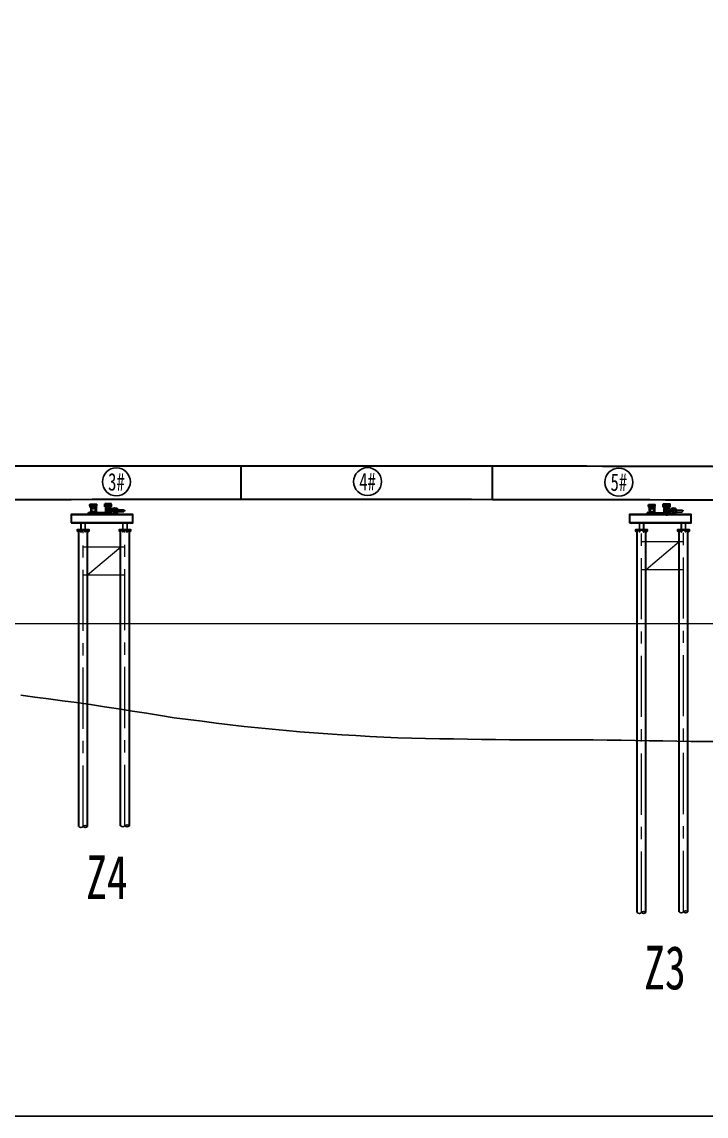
# Model space of a CAD drawing. Extents: x 1767995 to 4174245, y 542814 to 862564.
# Drawn here: x 2403004 to 2452014, y 542814 to 621153 of the extents above; entities that cross this region are included whole.
import ezdxf
from ezdxf.enums import TextEntityAlignment as Align
from ezdxf.lldxf.tags import DXFTag

# ---------------------------------------------------------------- set-up
doc = ezdxf.new("R2010")
doc.units = 0
doc.header["$LTSCALE"] = 3500
for name, pattern in [('ACAD_ISO02W100', [15, 12, -3]), ('CENTER', [2, 1.25, -0.25, 0.25, -0.25]), ('CENTER8', [6.35, 3.96875, -0.79375, 0.79375, -0.79375]), ('CENTERX2', [101.6, 63.5, -12.7, 12.7, -12.7]), ('DASHED', [0.75, 0.5, -0.25]), ('LINEL4', [12.5, 7.5, -2, 1, -2])]:
    doc.linetypes.add(name, pattern=pattern)
doc.layers.get('Defpoints').update_dxf_attribs({"color": 8})
for name, color, linetype, lineweight in [('0 尺寸线', 4, 'Continuous', 18), ('1 BZ 标注', 2, 'Continuous', 13), ('1粗实线', 1, 'Continuous', 30), ('3中心线', 6, 'CENTER', 18), ('5文本', 7, 'Continuous', 15), ('AM_0', 7, 'Continuous', 50), ('中心线', 2, 'CENTER', 15), ('尺寸标注', 3, 'Continuous', 18), ('文字', 7, 'Continuous', 15), ('标注', 3, 'Continuous', 18), ('桥 构造粗实', 1, 'Continuous', 30)]:
    doc.layers.add(name, color=color, linetype=linetype, lineweight=lineweight)
for name, color, linetype in [('M_Prof', 2, 'Continuous'), ('卡特粗实线', 7, 'Continuous'), ('纵_地面线', 30, 'Continuous')]:
    doc.layers.add(name, color=color, linetype=linetype)
doc.styles.add('图内文字', font='仿宋_GB2312.TTF', dxfattribs={"width": 0.7})
tags = doc.linetypes.add('DASHDOT0', pattern=[1, 0.4, -0.3, 0, -0.3]).pattern_tags.tags
tags[10:11] = [DXFTag(74, 4), DXFTag(75, 0), DXFTag(340, '0'), DXFTag(46, 0.0), DXFTag(50, 0.0), DXFTag(44, 0.0), DXFTag(45, 0.0)]
tags[8:9] = [DXFTag(74, 4), DXFTag(75, 0), DXFTag(340, '0'), DXFTag(46, 0.0), DXFTag(50, 0.0), DXFTag(44, 0.0), DXFTag(45, 0.0)]
tags[6:7] = [DXFTag(74, 4), DXFTag(75, 0), DXFTag(340, '0'), DXFTag(46, 0.0), DXFTag(50, 0.0), DXFTag(44, 0.0), DXFTag(45, 0.0)]
tags[4:5] = [DXFTag(74, 4), DXFTag(75, 0), DXFTag(340, '0'), DXFTag(46, 0.0), DXFTag(50, 0.0), DXFTag(44, 0.0), DXFTag(45, 0.0)]

# ---------------------------------------------------------------- blocks, each defined once
blk = doc.blocks.new('SW_CENTERMARKSYMBOL_15')
at = {"color": 0, "linetype": 'Continuous', "lineweight": 0}
for p, q in [((-1, 0), (-1.21374, 0)), ((0, 0), (-0.5, 0)), ((0, 1), (0, 1.21374)), ((0, 0), (0, 0.5)), ((0, 0), (0, -0.5)), ((0, 0), (0.5, 0)), ((1, 0), (1.21374, 0)), ((0, -1), (0, -1.21374))]:
    blk.add_line(p, q, dxfattribs=at)
blk = doc.blocks.new('1234569')
at = {"layer": '尺寸标注', "color": 7, "linetype": 'CENTER8'}
for p, q in [((-196111, -679551), (-196090, -679551)), ((-196100, -679562), (-196100, -679541)), ((-196100, -679595), (-196100, -679566))]:
    blk.add_line(p, q, dxfattribs=at)
at = {"layer": '尺寸标注', "color": 7}
for points in [[(-196106, -679565), (-196106, -679565, 0.414214), (-196108, -679567), (-196108, -679575)], [(-196093, -679575), (-196093, -679567, 0.414214), (-196095, -679565), (-196095, -679565)]]:
    blk.add_lwpolyline(points, format="xyb", dxfattribs=at)
blk.add_lwpolyline([(-196095, -679575), (-196095, -679600), (-196100, -679603), (-196105, -679600), (-196105, -679575)], dxfattribs=at)
for radius in [15, 10.4]:
    blk.add_circle((-196100, -679551), radius, dxfattribs=at)
blk = doc.blocks.new('456')
at = {"layer": '尺寸标注', "color": 1, "linetype": 'DASHDOT0'}
for p, q in [((-216147, -678337), (-216154, -678337)), ((-216150, -678340), (-216150, -678333))]:
    blk.add_line(p, q, dxfattribs=at)
at = {"layer": '尺寸标注', "color": 1}
blk.add_circle((-216150, -678337), 3.5, dxfattribs=at)
blk = doc.blocks.new('321321')
at = {"layer": '尺寸标注', "color": 1, "linetype": 'DASHDOT0'}
for p, q in [((-216211, -682364), (-216218, -682364)), ((-216214, -682367), (-216214, -682360)), ((-215991, -682364), (-215998, -682364)), ((-215994, -682367), (-215994, -682360)), ((-215771, -682364), (-215778, -682364)), ((-215774, -682367), (-215774, -682360)), ((-215551, -682364), (-215558, -682364)), ((-215554, -682367), (-215554, -682360)), ((-215331, -682364), (-215338, -682364)), ((-215334, -682367), (-215334, -682360))]:
    blk.add_line(p, q, dxfattribs=at)
at = {"layer": '尺寸标注', "color": 1}
for points in [[(-216212, -682367), (-216210, -682364), (-216212, -682360), (-216216, -682361), (-216218, -682364), (-216216, -682367)], [(-215992, -682367), (-215990, -682364), (-215992, -682360), (-215996, -682361), (-215998, -682364), (-215996, -682367)], [(-215772, -682367), (-215770, -682364), (-215772, -682360), (-215776, -682361), (-215778, -682364), (-215776, -682367)], [(-215552, -682367), (-215550, -682364), (-215552, -682360), (-215556, -682361), (-215558, -682364), (-215556, -682367)], [(-215332, -682367), (-215330, -682364), (-215332, -682360), (-215336, -682361), (-215338, -682364), (-215336, -682367)]]:
    blk.add_lwpolyline(points, close=True, dxfattribs=at)
at = {"layer": '尺寸标注', "color": 4}
for centre, radius in [((-216214, -682364), 6), ((-216214, -682364), 5), ((-215994, -682364), 6), ((-215774, -682364), 6), ((-215554, -682364), 6), ((-215334, -682364), 6)]:
    blk.add_circle(centre, radius, dxfattribs=at)
at = {"layer": '尺寸标注', "color": 1}
for centre in [(-216214, -682364), (-215994, -682364), (-215774, -682364), (-215554, -682364), (-215334, -682364)]:
    blk.add_circle(centre, 5, dxfattribs=at)
at = {"layer": '尺寸标注', "color": 251}
for centre in [(-216214, -682364), (-215994, -682364), (-215774, -682364), (-215554, -682364), (-215334, -682364)]:
    blk.add_circle(centre, 3, dxfattribs=at)
blk = doc.blocks.new('0123')
at = {"layer": '尺寸标注', "color": 0}
for p, q in [((-197674, -679484), (-197674, -679478)), ((-197671, -679484), (-197671, -679509)), ((-197670, -679484), (-197670, -679478)), ((-197662, -679478), (-197662, -679484)), ((-197661, -679484), (-197661, -679509))]:
    blk.add_line(p, q, dxfattribs=at)
at = {"layer": '尺寸标注', "color": 0, "linetype": 'DASHDOT0'}
blk.add_line((-197666, -679473), (-197666, -679513), dxfattribs=at)
at = {"layer": '尺寸标注', "color": 0}
for points in [[(-197658, -679478), (-197674, -679478, 0.414214), (-197675, -679479), (-197675, -679484)], [(-197657, -679484), (-197657, -679479, 0.414214), (-197658, -679478), (-197658, -679484)]]:
    blk.add_lwpolyline(points, format="xyb", dxfattribs=at)
blk.add_lwpolyline([(-197671, -679509), (-197661, -679509), (-197666, -679513)], close=True, dxfattribs=at)
blk = doc.blocks.new('23322')
at = {"layer": '尺寸标注', "color": 0}
for p, q in [((39013, 49007), (39030, 49014)), ((39085, 48934), (39092, 48951)), ((39188, 48934), (39181, 48950)), ((39261, 49109), (39244, 49102)), ((39261, 49006), (39244, 49013))]:
    blk.add_line(p, q, dxfattribs=at)
for centre, radius in [((39021, 49010), 9), ((39022, 49106), 9), ((39137, 49058), 90), ((39137, 49058), 90), ((39089, 49173), 9), ((39089, 48942), 9), ((39184, 48942), 9), ((39185, 49173), 9), ((39252, 49010), 9), ((39253, 49105), 9)]:
    blk.add_circle(centre, radius, dxfattribs=at)
blk.add_arc((39137, 49058), 150, 296.46128, 243.53872, dxfattribs=at)
blk = doc.blocks.new('ewqwe')
h = blk.add_hatch()
h.set_pattern_fill('ANSI37', color=5, scale=4)
h.set_pattern_definition([(45, (60193.746, -5943.269), (-8.98025612, 8.98025612), []), (135, (60193.746, -5943.269), (-8.98025612, -8.98025612), [])])
h.paths.add_polyline_path([(965601, 492388), (966080, 492388), (966080, 492408), (965601, 492408)])
at = {"color": 2, "lineweight": 30}
for p, q in [((965601, 492388), (966081, 492388)), ((965601, 492208), (965601, 492378)), ((965601, 492208), (966081, 492208)), ((965601, 492188), (966081, 492188)), ((965651, 492148), (965671, 492148)), ((965706, 492208), (965706, 492368)), ((965726, 492208), (965726, 492368)), ((965831, 492208), (965831, 492368)), ((965851, 492208), (965851, 492368)), ((965956, 492208), (965956, 492368)), ((965976, 492208), (965976, 492368)), ((966011, 492148), (966031, 492148)), ((966081, 492208), (966081, 492378)), ((966081, 492188), (966081, 492208))]:
    blk.add_line(p, q, dxfattribs=at)
at = {"color": 2}
for p, q in [((965601, 492368), (965601, 492388)), ((965601, 492188), (965601, 492208))]:
    blk.add_line(p, q, dxfattribs=at)
at = {"color": 2, "lineweight": 30}
blk.add_lwpolyline([(965601, 492368), (966081, 492368), (966081, 492388)], dxfattribs=at)
at = {"layer": '0 尺寸线'}
blk.add_lwpolyline([(965601, 492388), (966081, 492388), (966081, 492408), (965601, 492408)], close=True, dxfattribs=at)
at = {"layer": '1 BZ 标注'}
for p, q in [((965651, 492148), (965671, 492148)), ((966011, 492148), (966031, 492148))]:
    blk.add_line(p, q, dxfattribs=at)
at = {"layer": '中心线', "linetype": 'CENTERX2'}
for p, q in [((965651, 492188), (965651, 492148)), ((965651, 492188), (965651, 492148)), ((965671, 492188), (965671, 492148)), ((965671, 492188), (965671, 492148)), ((965671, 492148), (966011, 492148)), ((965671, 492148), (966011, 492148)), ((966011, 492188), (966011, 492148)), ((966011, 492188), (966011, 492148)), ((966031, 492188), (966031, 492148)), ((966031, 492188), (966031, 492148))]:
    blk.add_line(p, q, dxfattribs=at)
at = {"layer": '卡特粗实线'}
blk.add_line((965976, 492208), (965996, 492208), dxfattribs=at)
blk = doc.blocks.new('A$C159A2C35')
h = blk.add_hatch()
h.set_pattern_fill('ANSI37', color=5, scale=4)
h.set_pattern_definition([(45, (-904848.285, -497628.079), (-8.98025612, 8.98025612), []), (135, (-904848.285, -497628.079), (-8.98025612, -8.98025612), [])])
h.paths.add_polyline_path([(449, 703), (928, 703), (928, 723), (449, 723)])
at = {"layer": '尺寸标注', "linetype": 'ACAD_ISO02W100', "lineweight": 30, "ltscale": 3}
h = blk.add_hatch(dxfattribs=at)
h.set_pattern_fill('ANSI32', color=3, scale=50)
h.set_pattern_definition([(45, (-39514.227, -48795.501), (-13.258252, 13.258252), []), (45, (-39505.388, -48795.501), (-13.258252, 13.258252), [])])
h.paths.add_polyline_path([(-578, 68), (-578, 48), (-175, 48), (-175, 68)])
at = {"color": 5, "linetype": 'Continuous', "lineweight": 0}
for p, q in [((-771, 352), (-1493, 352)), ((-771, 172), (-1493, 172)), ((-878, 375), (-879, 375)), ((-873, 369), (-873, 365)), ((-870, 369), (-873, 369)), ((-873, 365), (-873, 352)), ((-870, 365), (-870, 369)), ((-870, 365), (-870, 352)), ((-864, 375), (-865, 375)), ((-771, 394), (-811, 394)), ((-771, 386), (-811, 386)), ((-771, 378), (-811, 378)), ((-771, 126), (-811, 126)), ((-771, 118), (-811, 118)), ((-771, 110), (-811, 110))]:
    blk.add_line(p, q, dxfattribs=at)
at = {"color": 7, "linetype": 'Continuous'}
for p, q in [((-1026, 45), (-588, 45)), ((-923, 45), (-952, 45)), ((-667, 45), (-724, 45)), ((-588, 45), (-576, 45)), ((-118, 45), (-576, 45)), ((684, 131), (688, 131)), ((686, 418), (690, 418))]:
    blk.add_line(p, q, dxfattribs=at)
at = {"color": 6, "linetype": 'Continuous'}
blk.add_line((-578, 424), (-175, 424), dxfattribs=at)
at = {"color": 5, "linetype": 'Continuous'}
for p, q in [((-546, 98), (-546, 424)), ((-207, 424), (-207, 98))]:
    blk.add_line(p, q, dxfattribs=at)
at = {"color": 2, "lineweight": 30}
for p, q in [((448, 603), (448, 723)), ((448, 703), (928, 703)), ((448, 603), (928, 603)), ((448, 583), (928, 583)), ((473, 533), (473, 583)), ((473, 533), (483, 533)), ((473, 533), (522, 433)), ((483, 533), (483, 583)), ((483, 533), (532, 433)), ((522, 433), (563, 433)), ((553, 603), (553, 683)), ((563, 433), (563, 583)), ((573, 603), (573, 683)), ((678, 603), (678, 683)), ((698, 603), (698, 683)), ((803, 603), (803, 683)), ((814, 433), (814, 583)), ((814, 433), (856, 433)), ((823, 603), (823, 683)), ((894, 533), (846, 433)), ((904, 533), (856, 433)), ((894, 533), (894, 583)), ((904, 533), (904, 583)), ((928, 603), (928, 703))]:
    blk.add_line(p, q, dxfattribs=at)
at = {"color": 2}
for p, q in [((448, 683), (448, 703)), ((448, 583), (448, 603))]:
    blk.add_line(p, q, dxfattribs=at)
at = {"color": 5, "linetype": 'DASHED'}
for p, q in [((553, 433), (553, 583)), ((824, 433), (824, 583))]:
    blk.add_line(p, q, dxfattribs=at)
at = {"color": 5, "linetype": 'Continuous', "lineweight": 0}
for points in [[(-879, 375), (-879, 380), (-879, 382)], [(-864, 382), (-864, 382), (-864, 382), (-866, 382), (-867, 382), (-870, 382), (-872, 382), (-875, 382), (-877, 382), (-878, 382), (-879, 382), (-879, 382)], [(-864, 382), (-864, 380), (-864, 375)]]:
    blk.add_lwpolyline(points, dxfattribs=at)
blk.add_lwpolyline([(-811, 95), (-811, 410, -0.414214), (-809, 412), (-773, 412, -0.414214), (-771, 410), (-771, 95, -0.414214), (-773, 93), (-809, 93, -0.414214)], format="xyb", close=True, dxfattribs=at)
for points in [[(-603, 287), (-751, 287, -0.414214), (-753, 289), (-753, 310, 0.414214), (-755, 312), (-771, 312)], [(-771, 212), (-755, 212, 0.414214), (-753, 214), (-753, 235, -0.414214), (-751, 237), (-603, 237, 0.414214), (-598, 242), (-598, 282, 0.414214), (-603, 287)]]:
    blk.add_lwpolyline(points, format="xyb", dxfattribs=at)
at = {"color": 2, "lineweight": 30}
blk.add_lwpolyline([(448, 683), (928, 683)], dxfattribs=at)
at = {"color": 7, "linetype": 'Continuous'}
for centre, radius in [((686, 131), 8.26), ((686, 131), 7.14), ((688, 418), 8.26), ((688, 418), 7.14), ((686, 131), 2), ((688, 418), 2)]:
    blk.add_circle(centre, radius, dxfattribs=at)
at = {"color": 5, "linetype": 'Continuous', "lineweight": 0}
for points, knots in [([(-873, 369), (-875, 369), (-876, 370), (-878, 371), (-878, 371)], [0, 0, 0, 0, 0.993902, 1, 1, 1, 1]), ([(-865, 371), (-866, 371), (-867, 370), (-869, 369), (-870, 369)], [0, 0, 0, 0, 0.587839, 1, 1, 1, 1])]:
    blk.add_open_spline(points, degree=3, knots=knots, dxfattribs=at)
at = {"color": 7, "linetype": 'Continuous'}
for points in [[(680, 125), (680, 126), (678, 127), (678, 130), (678, 133), (679, 136), (681, 138), (683, 139), (686, 140), (689, 139), (692, 138), (694, 135), (695, 133), (695, 130), (694, 127), (692, 125), (690, 123), (687, 122), (684, 122), (682, 123), (681, 125), (680, 125)], [(682, 412), (682, 413), (680, 414), (680, 417), (680, 420), (681, 423), (683, 425), (685, 426), (688, 427), (691, 426), (694, 425), (696, 423), (697, 420), (697, 417), (696, 414), (694, 412), (692, 410), (689, 409), (686, 410), (684, 411), (683, 412), (682, 412)]]:
    blk.add_open_spline(points, degree=3, knots=[0, 0, 0, 0, 0.053715, 0.10743, 0.161125, 0.214803, 0.268509, 0.322226, 0.375879, 0.429453, 0.483028, 0.536683, 0.5904, 0.644106, 0.697784, 0.751479, 0.805199, 0.858879, 0.912473, 0.966037, 1, 1, 1, 1], dxfattribs=at)
at = {"layer": '0 尺寸线'}
blk.add_lwpolyline([(449, 703), (928, 703), (928, 723), (449, 723)], close=True, dxfattribs=at)
at = {"layer": '1 BZ 标注'}
for p, q in [((-1493, 352), (-1493, 172)), ((928, 703), (928, 683)), ((928, 603), (928, 583))]:
    blk.add_line(p, q, dxfattribs=at)
at = {"layer": 'AM_0', "color": 7, "lineweight": 30}
for p, q in [((-1010, 453), (-1010, 45)), ((-841, 453), (-1010, 453)), ((-990, 453), (-990, 45)), ((-877, 45), (-877, 0)), ((-841, 45), (-841, 453)), ((-811, 453), (-841, 453)), ((-811, 45), (-811, 453)), ((-761, 453), (-811, 453)), ((1006, 45), (1006, 135)), ((1026, 45), (1026, 135))]:
    blk.add_line(p, q, dxfattribs=at)
for points in [[(-1026, 45), (1026, 45), (1026, 0), (-1026, 0)], [(386, 65), (986, 65), (986, 45), (386, 45)]]:
    blk.add_lwpolyline(points, close=True, dxfattribs=at)
blk.add_lwpolyline([(1026, 135), (-511, 135, -0.414214), (-661, 285), (-661, 353, 0.414491), (-761, 453)], format="xyb", dxfattribs=at)
blk.add_lwpolyline([(-678, 45), (-678, 48), (-576, 48), (346, 48), (346, 45)], dxfattribs=at)
at = {"layer": '中心线', "linetype": 'CENTERX2'}
blk.add_line((688, 610), (688, 363), dxfattribs=at)
at = {"layer": '卡特粗实线'}
blk.add_line((823, 603), (843, 603), dxfattribs=at)
at = {"layer": '尺寸标注', "color": 253, "linetype": 'LINEL4'}
for p, q in [((-1611, 262), (-207, 262)), ((-377, -88), (-377, 571)), ((-377, 571), (-377, -88)), ((-377, -22), (-377, 522)), ((-326, 386), (-333, 369)), ((546, 440), (546, 65)), ((546, 121), (826, 121)), ((596, 205), (596, 143)), ((776, 205), (776, 143)), ((827, 440), (826, 65))]:
    blk.add_line(p, q, dxfattribs=at)
at = {"layer": '尺寸标注', "color": 4}
for p, q in [((-811, 402), (-811, 343)), ((-811, 388), (-811, 45)), ((-811, 93), (-811, 153)), ((-811, 45), (1026, 45)), ((-227, 98), (-527, 98)), ((-522, 48), (-522, 48)), ((-514, 48), (-514, 48)), ((-444, 128), (-310, 128)), ((-385, 45), (-385, 45)), ((-381, 45), (-381, 45)), ((-373, 45), (-373, 45)), ((-369, 45), (-369, 45)), ((-244, 68), (-244, 68)), ((-228, 68), (-228, 68)), ((346, 45), (346, 135)), ((366, 45), (366, 135)), ((506, 65), (686, 65)), ((686, 143), (586, 125)), ((686, 65), (866, 65))]:
    blk.add_line(p, q, dxfattribs=at)
at = {"layer": '尺寸标注', "color": 8, "linetype": 'ACAD_ISO02W100'}
for p, q in [((-661, 272), (-811, 272)), ((-661, 252), (-811, 252))]:
    blk.add_line(p, q, dxfattribs=at)
at = {"layer": '尺寸标注', "color": 6}
blk.add_line((947, 45), (-811, 45), dxfattribs=at)
at = {"layer": '尺寸标注', "color": 6, "lineweight": 30}
for p, q in [((-708, 291), (-708, 327)), ((-708, 291), (-708, 327)), ((-708, 197), (-708, 233)), ((-708, 197), (-708, 233)), ((-706, 329), (-578, 329)), ((-706, 289), (-578, 289)), ((-706, 235), (-578, 235)), ((-706, 195), (-578, 195)), ((-175, 63), (-175, 58))]:
    blk.add_line(p, q, dxfattribs=at)
at = {"layer": '尺寸标注', "color": 4, "linetype": 'ACAD_ISO02W100'}
for p, q in [((-673, 289), (-673, 329)), ((-673, 287), (-673, 237)), ((-673, 237), (-673, 287)), ((-673, 195), (-673, 235)), ((-648, 289), (-648, 329)), ((-648, 237), (-648, 287)), ((-648, 195), (-648, 235)), ((-623, 289), (-623, 329)), ((-623, 287), (-623, 237)), ((-623, 237), (-623, 287)), ((-623, 195), (-623, 235))]:
    blk.add_line(p, q, dxfattribs=at)
at = {"layer": '尺寸标注', "color": 1, "linetype": 'CENTER8'}
blk.add_line((-633, 109), (327, 109), dxfattribs=at)
at = {"layer": '尺寸标注', "color": 2}
blk.add_line((-578, 87), (-578, 424), dxfattribs=at)
at = {"layer": '尺寸标注', "color": 6, "linetype": 'ACAD_ISO02W100', "lineweight": 30, "ltscale": 3}
for p, q in [((-578, 98), (-175, 98)), ((-578, 68), (-175, 68))]:
    blk.add_line(p, q, dxfattribs=at)
at = {"layer": '尺寸标注', "color": 8}
for p, q in [((-526, 53), (-522, 57)), ((-526, 53), (-526, 48)), ((-522, 88), (-518, 90)), ((-522, 68), (-522, 88)), ((-522, 68), (-522, 57)), ((-518, 90), (-514, 88)), ((-514, 88), (-514, 68)), ((-514, 68), (-514, 57)), ((-514, 57), (-510, 53)), ((-510, 53), (-510, 48)), ((-385, 53), (-381, 57)), ((-385, 53), (-385, 48)), ((-381, 88), (-377, 90)), ((-381, 68), (-381, 88)), ((-381, 68), (-381, 57)), ((-377, 90), (-373, 88)), ((-373, 88), (-373, 68)), ((-373, 68), (-373, 57)), ((-373, 57), (-369, 53)), ((-369, 53), (-369, 48)), ((-244, 53), (-240, 57)), ((-244, 53), (-244, 48)), ((-240, 88), (-236, 90)), ((-240, 68), (-240, 88)), ((-240, 68), (-240, 57)), ((-240, 57), (-240, 57)), ((-236, 90), (-232, 88)), ((-232, 88), (-232, 68)), ((-232, 68), (-232, 57)), ((-232, 57), (-228, 53)), ((-228, 53), (-228, 48)), ((423, 73), (449, 73)), ((423, 65), (423, 73)), ((449, 65), (423, 65)), ((426, 17), (426, 65)), ((426, 17), (436, 13)), ((427, 27), (427, 73)), ((427, 17), (427, 45)), ((443, 25), (429, 25)), ((436, 13), (446, 17)), ((445, 27), (445, 73)), ((446, 17), (446, 65)), ((446, 17), (446, 45)), ((449, 73), (449, 65)), ((515, 100), (522, 103)), ((515, 100), (515, 55)), ((522, 103), (522, 55)), ((522, 103), (529, 100)), ((529, 100), (529, 55)), ((538, 540), (538, 443)), ((538, 443), (553, 438)), ((546, 205), (826, 205)), ((553, 438), (553, 423)), ((553, 423), (820, 423)), ((563, 125), (586, 125)), ((586, 125), (686, 143)), ((686, 143), (786, 125)), ((786, 125), (810, 125)), ((834, 443), (820, 438)), ((820, 423), (820, 438)), ((834, 443), (834, 540)), ((850, 103), (843, 100)), ((843, 100), (843, 55)), ((843, 95), (843, 55)), ((850, 103), (850, 55)), ((857, 100), (850, 103)), ((850, 100), (850, 55)), ((857, 100), (857, 55)), ((857, 95), (857, 55)), ((924, 73), (948, 73)), ((924, 65), (924, 73)), ((948, 65), (924, 65)), ((926, 16), (926, 65)), ((926, 16), (936, 13)), ((927, 26), (927, 73)), ((927, 16), (927, 45)), ((943, 24), (929, 24)), ((936, 13), (946, 16)), ((945, 26), (945, 73)), ((946, 16), (946, 65)), ((946, 16), (946, 45)), ((948, 73), (948, 65))]:
    blk.add_line(p, q, dxfattribs=at)
at = {"layer": '尺寸标注', "color": 8, "linetype": 'DASHDOT0'}
for p, q in [((-518, 68), (-518, 90)), ((-377, 68), (-377, 90)), ((-236, 68), (-236, 90))]:
    blk.add_line(p, q, dxfattribs=at)
at = {"layer": '尺寸标注', "color": 1}
blk.add_line((-501, 314), (-484, 307), dxfattribs=at)
at = {"layer": '尺寸标注', "color": 4, "linetype": 'ACAD_ISO02W100', "lineweight": 30, "ltscale": 3}
for p, q in [((-392, 127), (-392, 515)), ((-362, 127), (-362, 515))]:
    blk.add_line(p, q, dxfattribs=at)
at = {"layer": '尺寸标注', "color": 0}
blk.add_line((324, 45), (924, 45), dxfattribs=at)
at = {"layer": '尺寸标注', "color": 8, "linetype": 'CENTER8'}
for p, q in [((436, 25), (436, 73)), ((936, 24), (936, 73))]:
    blk.add_line(p, q, dxfattribs=at)
at = {"layer": '尺寸标注', "color": 1, "lineweight": 30}
for p, q in [((497, 540), (497, 65)), ((497, 540), (875, 540)), ((502, 545), (870, 545)), ((538, 581), (538, 564)), ((539, 563), (838, 563)), ((539, 562), (585, 551)), ((836, 583), (540, 583)), ((586, 551), (787, 551)), ((586, 549), (586, 545)), ((786, 545), (786, 549)), ((787, 551), (837, 562)), ((838, 564), (838, 581)), ((875, 540), (875, 65))]:
    blk.add_line(p, q, dxfattribs=at)
at = {"layer": '尺寸标注', "color": 1, "linetype": 'LINEL4'}
for p, q in [((586, 551), (586, 205)), ((786, 551), (786, 205))]:
    blk.add_line(p, q, dxfattribs=at)
at = {"layer": '尺寸标注', "color": 6, "lineweight": 30}
for points in [[(-1021, 361), (-1026, 361), (-1026, 163), (-1021, 163)], [(-1016, 163), (-1010, 163), (-1010, 361), (-1016, 361)], [(-578, 68), (-578, 424), (-546, 424), (-546, 98)], [(-546, 98), (-546, 424), (-207, 424), (-207, 98)], [(-207, 98), (-207, 424), (-175, 424), (-175, 68)]]:
    blk.add_lwpolyline(points, dxfattribs=at)
at = {"layer": '尺寸标注', "color": 2}
blk.add_lwpolyline([(-705, 329), (-665, 329), (-665, 334), (-705, 334)], close=True, dxfattribs=at)
at = {"layer": '尺寸标注', "color": 3}
blk.add_lwpolyline([(-623, 339, 0.414214), (-626, 342), (-653, 342), (-663, 342), (-670, 342, 0.414214), (-673, 339), (-673, 335), (-665, 335), (-665, 329), (-673, 329), (-673, 178, 0.414583), (-670, 175), (-626, 175, 0.413844), (-623, 178)], format="xyb", close=True, dxfattribs=at)
at = {"layer": '尺寸标注', "color": 7, "linetype": 'ACAD_ISO02W100'}
blk.add_lwpolyline([(327, 115), (-633, 115), (-633, 103), (327, 103)], close=True, dxfattribs=at)
at = {"layer": '尺寸标注', "color": 3, "linetype": 'ACAD_ISO02W100', "lineweight": 30, "ltscale": 3}
blk.add_lwpolyline([(-578, 48), (-175, 48), (-175, 68), (-578, 68)], close=True, dxfattribs=at)
at = {"layer": '尺寸标注', "color": 4, "lineweight": 30}
blk.add_lwpolyline([(-542, 545), (-212, 545), (-212, 515), (-542, 515)], close=True, dxfattribs=at)
at = {"layer": '尺寸标注', "color": 4, "linetype": 'ACAD_ISO02W100', "lineweight": 30, "ltscale": 3}
for points in [[(-542, 128), (-542, 515), (-512, 515), (-512, 128)], [(-242, 128), (-242, 515), (-212, 515), (-212, 127)]]:
    blk.add_lwpolyline(points, dxfattribs=at)
at = {"layer": '尺寸标注', "color": 4, "lineweight": 30}
blk.add_lwpolyline([(-542, 113, 0.414214), (-527, 98), (-227, 98, 0.414214), (-212, 113), (-212, 128), (-542, 128)], format="xyb", close=True, dxfattribs=at)
at = {"layer": '尺寸标注', "color": 4}
for points in [[(534, 45), (534, 55), (510, 55), (510, 45)], [(838, 45), (838, 55), (862, 55), (862, 45)]]:
    blk.add_lwpolyline(points, dxfattribs=at)
at = {"layer": '尺寸标注', "color": 8}
for points in [[(533, 55), (511, 55), (511, 48), (533, 48)], [(839, 55), (861, 55), (861, 48), (839, 48)]]:
    blk.add_lwpolyline(points, close=True, dxfattribs=at)
for points in [[(563, 125), (563, 178), (546, 178), (546, 205)], [(810, 125), (810, 178), (826, 178), (826, 205)]]:
    blk.add_lwpolyline(points, dxfattribs=at)
at = {"layer": '尺寸标注', "color": 6, "lineweight": 50}
blk.add_circle((-1018, 305), 4.84, dxfattribs=at)
at = {"layer": '尺寸标注', "color": 6, "lineweight": 30}
blk.add_circle((-1018, 218), 4.84, dxfattribs=at)
at = {"layer": '尺寸标注', "color": 252, "lineweight": 50}
for centre, radius in [((-1018, 305), 3.24), ((-1018, 218), 3.24), ((-1018, 305), 1.71), ((-1018, 218), 1.71)]:
    blk.add_circle(centre, radius, dxfattribs=at)
at = {"layer": '尺寸标注', "color": 6, "lineweight": 50}
for centre, start, end in [((-1018, 363), 203.39093, 336.60907), ((-1018, 161), 22.74399, 157.25601)]:
    blk.add_arc(centre, 4.84, start, end, dxfattribs=at)
at = {"layer": '尺寸标注', "color": 252, "lineweight": 50}
for centre, start, end in [((-1018, 363), 216.35681, 323.64319), ((-1018, 161), 35.26085, 144.73915)]:
    blk.add_arc(centre, 3.24, start, end, dxfattribs=at)
at = {"layer": '尺寸标注', "color": 6, "lineweight": 30}
for centre, start, end in [((-706, 327), 90, 180), ((-706, 291), 180, 270), ((-706, 233), 90, 180), ((-706, 197), 180, 270)]:
    blk.add_arc(centre, 2, start, end, dxfattribs=at)
at = {"layer": '尺寸标注', "color": 8}
for centre, start, end in [((429, 27), 180, 270), ((443, 27), 270, 0), ((929, 26), 180, 270), ((943, 26), 270, 0)]:
    blk.add_arc(centre, 2, start, end, dxfattribs=at)
at = {"layer": '尺寸标注', "color": 1}
blk.add_arc((502, 540), 5, 90, 180, dxfattribs=at)
at = {"layer": '尺寸标注', "color": 1, "lineweight": 30}
for centre, radius, start, end in [((540, 581), 2, 91.83477, 180.00189), ((540, 564), 2, 180.00189, 221.3973), ((540, 564), 2, 221.3973, 246.96415), ((584, 549), 2, 41.43658, 66.96415), ((584, 549), 2, 0.00255, 41.43658), ((788, 549), 2, 138.60095, 180.00255), ((788, 549), 2, 113.0462, 138.60095), ((836, 581), 2, 359.99798, 90), ((836, 564), 2, 293.0462, 318.6105), ((836, 564), 2, 318.6105, 359.99798), ((870, 540), 5, 0, 90)]:
    blk.add_arc(centre, radius, start, end, dxfattribs=at)
at = {"layer": '尺寸标注', "color": 4}
for points in [[(686, 140), (686, 140), (687, 140), (689, 139), (692, 138), (694, 135), (695, 133), (695, 130), (694, 127), (692, 125), (690, 123), (688, 122), (687, 122), (686, 122)], [(688, 427), (688, 427), (689, 427), (691, 426), (694, 425), (696, 423), (697, 420), (697, 417), (696, 414), (694, 412), (692, 410), (690, 410), (689, 409), (688, 409)]]:
    blk.add_open_spline(points, degree=3, knots=[0.3737289, 0.3737289, 0.3737289, 0.3737289, 0.3758789, 0.4294528, 0.4830281, 0.5366835, 0.5904001, 0.6441057, 0.6977838, 0.7514791, 0.8051994, 0.8588792, 0.8737029, 0.8737029, 0.8737029, 0.8737029], dxfattribs=at)
at = {"color": 7, "linetype": 'Continuous', "lineweight": 0, "xscale": -10, "yscale": 10, "zscale": 10}
for p in [(686, 131), (688, 418)]:
    blk.add_blockref('SW_CENTERMARKSYMBOL_15', p, dxfattribs=at)
at = {"layer": '1 BZ 标注'}
blk.add_blockref('ewqwe', (-966218, -491643), dxfattribs=at)
at = {"layer": '尺寸标注', "color": 4}
for name, p in [('1234569', (195274, 680028)), ('321321', (215631, 682473)), ('456', (215567, 678446)), ('456', (215567, 678446)), ('1234569', (195538, 679999)), ('456', (215787, 678446)), ('456', (215787, 678446)), ('1234569', (195909, 679999)), ('456', (216007, 678446)), ('456', (216007, 678446)), ('456', (216227, 678446)), ('456', (216227, 678446)), ('456', (216447, 678446)), ('456', (216447, 678446)), ('1234569', (197077, 679710))]:
    blk.add_blockref(name, p, dxfattribs=at)
at = {"layer": '尺寸标注', "color": 3}
blk.add_blockref('0123', (196973, 679818), dxfattribs=at)
at = {"layer": '尺寸标注', "color": 7}
blk.add_blockref('23322', (-39514, -48796), dxfattribs=at)

msp = doc.modelspace()

# ---------------------------------------------------------------- linework, layer by layer
for centre in [(2409776.4, 588225.3), (2427763, 588238.7), (2445763.1, 588198.9)]:
    msp.add_circle(centre, 1000)
at = {"layer": '1粗实线'}
for p, q in [((2407075, 563547.5), (2407075, 584787.6)), ((2407705, 563547.5), (2407705, 584787.6)), ((2410075, 563596.2), (2410075, 584787.6)), ((2410705, 563596.2), (2410705, 584787.6)), ((2447075, 557391.4), (2447075, 584787.6)), ((2447705, 557391.4), (2447705, 584787.6)), ((2450075, 557440.1), (2450075, 584787.6)), ((2450705, 557440.1), (2450705, 584787.6))]:
    msp.add_line(p, q, dxfattribs=at)
for points in [[(2406533.2, 585291.6), (2410945.2, 585291.6), (2410945.2, 585879.6), (2406533.2, 585879.6)], [(2446533.2, 585291.6), (2450945.2, 585291.6), (2450945.2, 585879.6), (2446533.2, 585879.6)], [(2407075, 584637.6), (2407040, 584637.6), (2406990, 584687.6), (2406990, 584787.6), (2406990, 584687.6), (2407040, 584637.6)], [(2406990, 584787.6), (2407790, 584787.6)], [(2407246, 584787.6), (2407246, 584637.6), (2407234, 584637.6), (2407234, 584787.6), (2407234, 584637.6), (2407246, 584637.6)], [(2407546, 584787.6), (2407546, 584637.6), (2407534, 584637.6), (2407534, 584787.6), (2407534, 584637.6), (2407546, 584637.6)], [(2407740, 584637.6), (2407705, 584637.6)], [(2407790, 584687.6), (2407740, 584637.6), (2407790, 584687.6), (2407790, 584787.6)], [(2410075, 584637.6), (2410040, 584637.6), (2409990, 584687.6), (2409990, 584787.6), (2409990, 584687.6), (2410040, 584637.6)], [(2409990, 584787.6), (2410790, 584787.6)], [(2410246, 584787.6), (2410246, 584637.6), (2410234, 584637.6), (2410234, 584787.6), (2410234, 584637.6), (2410246, 584637.6)], [(2410546, 584787.6), (2410546, 584637.6), (2410534, 584637.6), (2410534, 584787.6), (2410534, 584637.6), (2410546, 584637.6)], [(2410740, 584637.6), (2410705, 584637.6)], [(2410790, 584687.6), (2410740, 584637.6), (2410790, 584687.6), (2410790, 584787.6)], [(2447075, 584637.6), (2447040, 584637.6), (2446990, 584687.6), (2446990, 584787.6), (2446990, 584687.6), (2447040, 584637.6)], [(2446990, 584787.6), (2447790, 584787.6)], [(2447246, 584787.6), (2447246, 584637.6), (2447234, 584637.6), (2447234, 584787.6), (2447234, 584637.6), (2447246, 584637.6)], [(2447546, 584787.6), (2447546, 584637.6), (2447534, 584637.6), (2447534, 584787.6), (2447534, 584637.6), (2447546, 584637.6)], [(2447740, 584637.6), (2447705, 584637.6)], [(2447790, 584687.6), (2447740, 584637.6), (2447790, 584687.6), (2447790, 584787.6)], [(2450075, 584637.6), (2450040, 584637.6), (2449990, 584687.6), (2449990, 584787.6), (2449990, 584687.6), (2450040, 584637.6)], [(2449990, 584787.6), (2450790, 584787.6)], [(2450246, 584787.6), (2450246, 584637.6), (2450234, 584637.6), (2450234, 584787.6), (2450234, 584637.6), (2450246, 584637.6)], [(2450546, 584787.6), (2450546, 584637.6), (2450534, 584637.6), (2450534, 584787.6), (2450534, 584637.6), (2450546, 584637.6)], [(2450740, 584637.6), (2450705, 584637.6)], [(2450790, 584687.6), (2450740, 584637.6), (2450790, 584687.6), (2450790, 584787.6)]]:
    msp.add_lwpolyline(points, close=True, dxfattribs=at)
for points in [[(2406990, 584803.6), (2406990, 584787.6), (2406990, 584803.6), (2407790, 584803.6), (2407790, 584787.6), (2407790, 584803.6)], [(2409990, 584803.6), (2409990, 584787.6), (2409990, 584803.6), (2410790, 584803.6), (2410790, 584787.6), (2410790, 584803.6)], [(2446990, 584803.6), (2446990, 584787.6), (2446990, 584803.6), (2447790, 584803.6), (2447790, 584787.6), (2447790, 584803.6)], [(2449990, 584803.6), (2449990, 584787.6), (2449990, 584803.6), (2450790, 584803.6), (2450790, 584787.6), (2450790, 584803.6)]]:
    msp.add_lwpolyline(points, dxfattribs=at)
at = {"layer": '3中心线'}
for p, q in [((2407390, 563547.5), (2407390, 584787.6)), ((2410390, 563596.2), (2410390, 584787.6)), ((2447390, 557391.4), (2447390, 584787.6)), ((2450390, 557440.1), (2450390, 584787.6)), ((2447390, 583955.1), (2450390, 583955.1)), ((2447709.5, 581955.1), (2450087.1, 583955.1)), ((2407390, 583573.4), (2410390, 583573.4)), ((2407709.5, 581573.4), (2410087.1, 583573.4)), ((2407390, 581573.4), (2410390, 581573.4)), ((2447390, 581955.1), (2450390, 581955.1))]:
    msp.add_line(p, q, dxfattribs=at)
at = {"layer": 'Defpoints', "elevation": -0.3}
msp.add_lwpolyline([(2249245, 862564.2), (2730495, 862564.2), (2730495, 542814.2), (2249245, 542814.2)], close=True, dxfattribs=at)
at = {"layer": 'M_Prof'}
for p, q in [((2406533.2, 585859.6), (2410945.2, 585859.6)), ((2406533.2, 585311.6), (2410945.2, 585311.6)), ((2446533.2, 585859.6), (2450945.2, 585859.6)), ((2446533.2, 585311.6), (2450945.2, 585311.6))]:
    msp.add_line(p, q, dxfattribs=at)
for points in [[(2407090, 584803.6), (2407390, 584803.6), (2407390, 584821.6), (2407258.5, 584821.6, -0.4142136), (2407245.5, 584834.6), (2407245.5, 585260.6, -0.4142136), (2407258.5, 585273.6), (2407390, 585273.6), (2407390, 585291.6), (2407090, 585291.6), (2407090, 585273.6), (2407221.5, 585273.6, -0.4142136), (2407234.5, 585260.6), (2407234.5, 584834.6, -0.4142136), (2407221.5, 584821.6), (2407090, 584821.6)], [(2407390, 584803.6), (2407690, 584803.6), (2407690, 584821.6), (2407558.5, 584821.6, -0.4142136), (2407545.5, 584834.6), (2407545.5, 585260.6, -0.4142136), (2407558.5, 585273.6), (2407690, 585273.6), (2407690, 585291.6), (2407390, 585291.6), (2407390, 585273.6), (2407521.5, 585273.6, -0.4142136), (2407534.5, 585260.6), (2407534.5, 584834.6, -0.4142136), (2407521.5, 584821.6), (2407390, 584821.6)], [(2410090, 584803.6), (2410390, 584803.6), (2410390, 584821.6), (2410258.5, 584821.6, -0.4142136), (2410245.5, 584834.6), (2410245.5, 585260.6, -0.4142136), (2410258.5, 585273.6), (2410390, 585273.6), (2410390, 585291.6), (2410090, 585291.6), (2410090, 585273.6), (2410221.5, 585273.6, -0.4142136), (2410234.5, 585260.6), (2410234.5, 584834.6, -0.4142136), (2410221.5, 584821.6), (2410090, 584821.6)], [(2410390, 584803.6), (2410690, 584803.6), (2410690, 584821.6), (2410558.5, 584821.6, -0.4142136), (2410545.5, 584834.6), (2410545.5, 585260.6, -0.4142136), (2410558.5, 585273.6), (2410690, 585273.6), (2410690, 585291.6), (2410390, 585291.6), (2410390, 585273.6), (2410521.5, 585273.6, -0.4142136), (2410534.5, 585260.6), (2410534.5, 584834.6, -0.4142136), (2410521.5, 584821.6), (2410390, 584821.6)], [(2447090, 584803.6), (2447390, 584803.6), (2447390, 584821.6), (2447258.5, 584821.6, -0.4142136), (2447245.5, 584834.6), (2447245.5, 585260.6, -0.4142136), (2447258.5, 585273.6), (2447390, 585273.6), (2447390, 585291.6), (2447090, 585291.6), (2447090, 585273.6), (2447221.5, 585273.6, -0.4142136), (2447234.5, 585260.6), (2447234.5, 584834.6, -0.4142136), (2447221.5, 584821.6), (2447090, 584821.6)], [(2447390, 584803.6), (2447690, 584803.6), (2447690, 584821.6), (2447558.5, 584821.6, -0.4142136), (2447545.5, 584834.6), (2447545.5, 585260.6, -0.4142136), (2447558.5, 585273.6), (2447690, 585273.6), (2447690, 585291.6), (2447390, 585291.6), (2447390, 585273.6), (2447521.5, 585273.6, -0.4142136), (2447534.5, 585260.6), (2447534.5, 584834.6, -0.4142136), (2447521.5, 584821.6), (2447390, 584821.6)], [(2450090, 584803.6), (2450390, 584803.6), (2450390, 584821.6), (2450258.5, 584821.6, -0.4142136), (2450245.5, 584834.6), (2450245.5, 585260.6, -0.4142136), (2450258.5, 585273.6), (2450390, 585273.6), (2450390, 585291.6), (2450090, 585291.6), (2450090, 585273.6), (2450221.5, 585273.6, -0.4142136), (2450234.5, 585260.6), (2450234.5, 584834.6, -0.4142136), (2450221.5, 584821.6), (2450090, 584821.6)], [(2450390, 584803.6), (2450690, 584803.6), (2450690, 584821.6), (2450558.5, 584821.6, -0.4142136), (2450545.5, 584834.6), (2450545.5, 585260.6, -0.4142136), (2450558.5, 585273.6), (2450690, 585273.6), (2450690, 585291.6), (2450390, 585291.6), (2450390, 585273.6), (2450521.5, 585273.6, -0.4142136), (2450534.5, 585260.6), (2450534.5, 584834.6, -0.4142136), (2450521.5, 584821.6), (2450390, 584821.6)]]:
    msp.add_lwpolyline(points, format="xyb", close=True, dxfattribs=at)
for points in [[(2407075, 563547.5), (2407232.5, 563468.7), (2407390, 563547.5), (2407547.5, 563626.2), (2407705, 563547.5)], [(2407705, 563547.5), (2407547.5, 563468.7), (2407390, 563547.5)], [(2410075, 563596.2), (2410232.5, 563517.5), (2410390, 563596.2), (2410547.5, 563675), (2410705, 563596.2)], [(2410705, 563596.2), (2410547.5, 563517.5), (2410390, 563596.2)], [(2447075, 557391.4), (2447232.5, 557312.6), (2447390, 557391.4), (2447547.5, 557470.1), (2447705, 557391.4)], [(2447705, 557391.4), (2447547.5, 557312.6), (2447390, 557391.4)], [(2450075, 557440.1), (2450232.5, 557361.4), (2450390, 557440.1), (2450547.5, 557518.9), (2450705, 557440.1)], [(2450705, 557440.1), (2450547.5, 557361.4), (2450390, 557440.1)]]:
    msp.add_spline(points, degree=3, dxfattribs=at)
at = {"layer": '标注', "color": 8}
msp.add_line((2346455.2, 578088.6), (2551953.4, 578088.6), dxfattribs=at)
at = {"layer": '桥 构造粗实'}
for p, q in [((2418722.8, 586980.1), (2418722.8, 589380.1)), ((2436722.8, 586969.8), (2436722.8, 589369.8)), ((2436722.8, 586969.8), (2436722.8, 589369.8))]:
    msp.add_line(p, q, dxfattribs=at)
for points in [[(2361542.8, 589192.9, -0.0010688), (2388409.2, 589330.9), (2388423.9, 589331, -0.0010977), (2436722.8, 589369.8, -0.0010977)], [(2436722.8, 589369.8, -0.0008182), (2472722.8, 589260.9, -0.0008182)], [(2361542.8, 586792.9, -0.0010688), (2388409.2, 586930.9), (2388423.9, 586931, -0.0010977), (2436722.8, 586969.8, -0.0010977)], [(2436722.8, 586969.8, -0.0008182), (2472722.8, 586860.9, -0.0008182)]]:
    msp.add_lwpolyline(points, format="xyb", dxfattribs=at)
at = {"layer": '纵_地面线', "color": 5, "flags": 128}
msp.add_lwpolyline([(2402922.9, 572942.6), (2403922.9, 572810.6), (2404922.9, 572679.6), (2405922.9, 572547.6), (2406922.9, 572415.6), (2407922.9, 572272.6), (2408922.9, 572120.6), (2409922.9, 571967.6), (2410922.9, 571814.6), (2411922.9, 571660.6), (2412922.9, 571496.6), (2413922.9, 571330.6), (2414922.9, 571205.6), (2415922.9, 571080.6), (2416922.9, 570954.6), (2417922.9, 570829.6), (2418922.9, 570714.6), (2419922.9, 570611.6), (2420922.9, 570520.6), (2421922.9, 570428.6), (2422922.9, 570337.6), (2423922.9, 570253.6), (2424922.9, 570175.6), (2425922.9, 570114.6), (2426922.9, 570053.6), (2427922.9, 569993.6), (2428922.9, 569934.6), (2429922.9, 569899.6), (2430922.9, 569869.6), (2431922.9, 569851.6), (2432922.9, 569833.6), (2433922.9, 569815.6), (2434922.9, 569797.6), (2435922.9, 569778.6), (2436922.9, 569767.6), (2437922.9, 569759.6), (2438922.9, 569751.6), (2439922.9, 569743.6), (2440922.9, 569745.6), (2441922.9, 569747.6), (2442922.9, 569744.6), (2443922.9, 569741.6), (2444922.9, 569739.6), (2445922.9, 569728.6), (2446922.9, 569703.6), (2447922.9, 569687.6), (2448922.9, 569673.6), (2449922.9, 569659.6), (2450922.9, 569645.6), (2451922.9, 569639.6), (2452922.9, 569635.6)], dxfattribs=at)

# ---------------------------------------------------------------- block references
at = {"layer": '尺寸标注', "extrusion": (0, 0, -1), "zscale": -1}
for p in [(-2408811.5, 585893.3), (-2448811.5, 585875.3)]:
    msp.add_blockref('A$C159A2C35', p, dxfattribs=at)

# ---------------------------------------------------------------- texts
at = {"layer": '5文本', "char_height": 3125, "attachment_point": 1, "style": '图内文字'}
for s, insert in [('Z4', (2407607.4, 561478.5)), ('Z3', (2447574.7, 555006.9))]:
    msp.add_mtext(s, dxfattribs=dict(at, insert=insert))
at = {"layer": '文字', "style": '图内文字', "width": 0.7}
for s, p in [('3#', (2409776.4, 588225.3)), ('4#', (2427763, 588238.7)), ('5#', (2445763.1, 588198.9))]:
    msp.add_text(s, height=1250, rotation=0.000002, dxfattribs=at).set_placement(p, align=Align.MIDDLE_CENTER)

doc.saveas('drawing.dxf')
